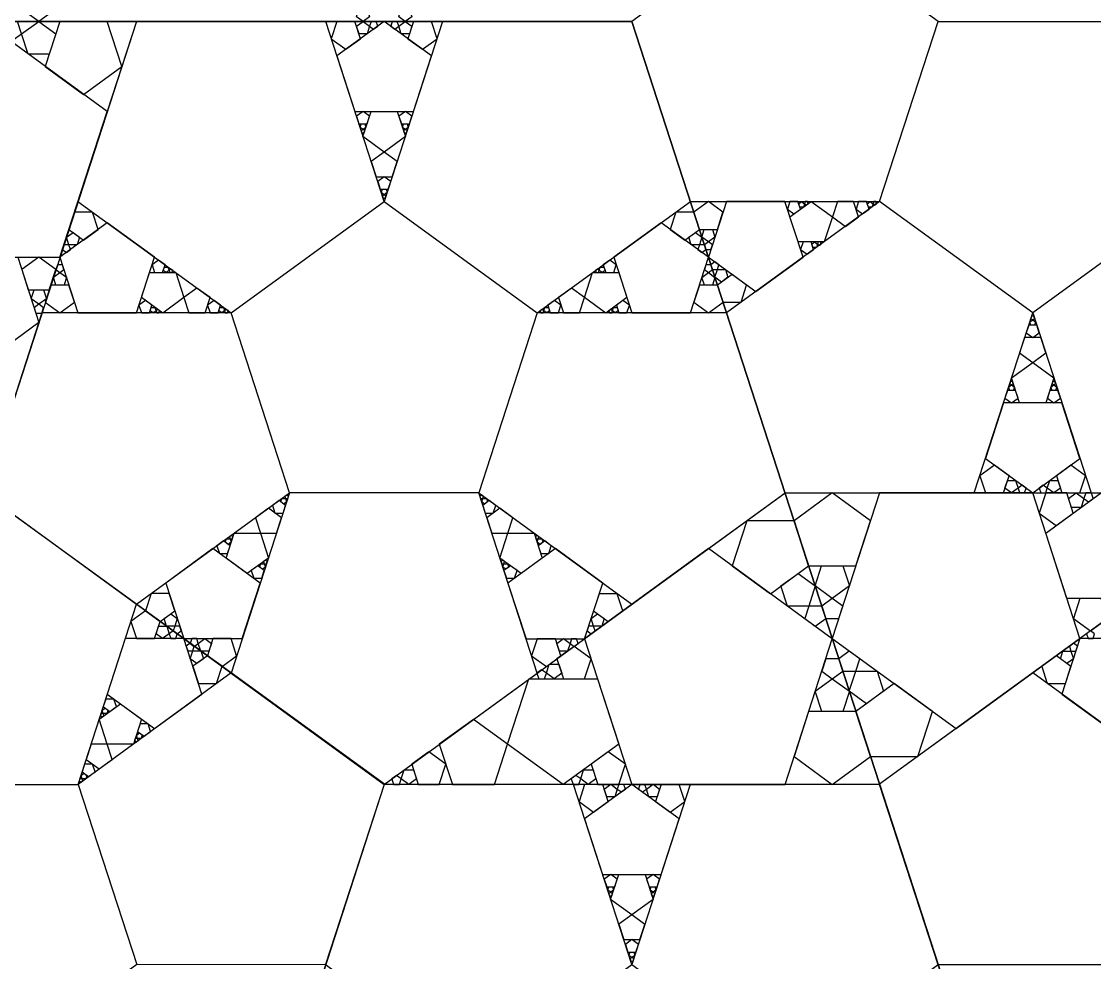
# Model space of a CAD drawing. Header units: inches. Extents: x -578 to 126, y -85 to 118.
# Drawn here: x -341.5 to -327.31, y 14.23 to 26.67 of the extents above; entities that cross this region are included whole.
import ezdxf

# ---------------------------------------------------------------- set-up
doc = ezdxf.new("R2010")
doc.units = ezdxf.units.IN
doc.header["$MEASUREMENT"] = 0
doc.layers.add('drawing', color=7, linetype='Continuous')

msp = doc.modelspace()

# ---------------------------------------------------------------- linework, layer by layer
for points in [[(-328.125, 10.356), (-342.001, 0.275), (-355.877, 10.356), (-350.577, 26.668), (-333.425, 26.668)], [(-326.101, 24.288), (-328.125, 22.817), (-330.15, 24.288), (-329.376, 26.668), (-326.874, 26.668)], [(-337.952, 20.437), (-338.725, 22.817), (-336.7, 24.288), (-334.676, 22.817), (-335.449, 20.437)], [(-336.7, 16.586), (-338.725, 10.356), (-345.276, 10.356), (-347.301, 16.586), (-342, 20.437)], [(-340.747, 16.586), (-339.971, 14.207), (-341.994, 12.734), (-344.02, 14.203), (-343.249, 16.584)]]:
    msp.add_lwpolyline(points, close=True)
at = {"layer": 'drawing'}
for points in [[(-328.125, 10.356), (-310.974, 10.356), (-305.674, 26.668), (-319.55, 36.749), (-333.425, 26.668)], [(-319.55, 36.749), (-333.425, 26.668), (-328.125, 10.356), (-310.974, 10.356), (-305.674, 26.668)], [(-322.825, 26.668), (-328.125, 30.519), (-333.425, 26.668), (-331.401, 20.437), (-324.85, 20.437)], [(-322.825, 26.668), (-328.125, 30.519), (-333.425, 26.668), (-331.401, 20.437), (-324.85, 20.437)], [(-329.376, 26.668), (-331.401, 28.139), (-333.425, 26.668), (-332.652, 24.288), (-330.15, 24.288)], [(-341.269, 26.667), (-341.497, 26.832), (-341.41, 27.099), (-341.129, 27.099), (-341.042, 26.832)], [(-336.927, 26.833), (-336.894, 26.731), (-336.98, 26.668), (-337.067, 26.731), (-337.034, 26.833)], [(-336.421, 26.668), (-336.508, 26.731), (-336.475, 26.833), (-336.368, 26.833), (-336.335, 26.731)], [(-333.425, 26.667), (-350.576, 26.668), (-355.876, 10.356), (-342.001, 0.274), (-328.125, 10.355)], [(-340.362, 25.478), (-342, 26.668), (-343.638, 25.478), (-343.013, 23.552), (-340.988, 23.552)], [(-336.7, 16.586), (-331.4, 20.437), (-333.425, 26.667), (-339.976, 26.668), (-342, 20.437)], [(-336.7, 16.586), (-331.4, 20.437), (-333.425, 26.667), (-339.976, 26.668), (-342, 20.437)], [(-341.635, 26.402), (-341.496, 26.504), (-341.549, 26.668), (-341.721, 26.668), (-341.775, 26.504)], [(-341.409, 26.237), (-341.496, 26.504), (-341.269, 26.669), (-341.041, 26.504), (-341.128, 26.237)], [(-340.675, 25.705), (-340.169, 26.073), (-340.362, 26.668), (-340.988, 26.668), (-341.181, 26.073)], [(-336.7, 24.288), (-337.473, 26.667), (-339.976, 26.668), (-340.749, 24.288), (-338.725, 22.817)], [(-337.326, 26.667), (-337.4, 26.44), (-337.206, 26.3), (-337.013, 26.44), (-337.087, 26.667)], [(-336.075, 26.213), (-336.7, 26.667), (-337.326, 26.213), (-337.087, 25.478), (-336.314, 25.478)], [(-336.075, 26.213), (-336.7, 26.667), (-337.326, 26.213), (-337.087, 25.478), (-336.314, 25.478)], [(-336.98, 26.668), (-336.893, 26.605), (-336.926, 26.503), (-337.033, 26.503), (-337.066, 26.605)], [(-336.872, 26.667), (-336.893, 26.605), (-336.84, 26.566), (-336.786, 26.605), (-336.807, 26.667)], [(-334.676, 22.817), (-332.651, 24.287), (-333.425, 26.667), (-335.927, 26.667), (-336.7, 24.288)], [(-336.561, 26.566), (-336.508, 26.605), (-336.528, 26.667), (-336.594, 26.667), (-336.614, 26.605)], [(-336.474, 26.503), (-336.508, 26.605), (-336.421, 26.668), (-336.334, 26.605), (-336.367, 26.503)], [(-336.194, 26.3), (-336.001, 26.44), (-336.075, 26.667), (-336.314, 26.667), (-336.387, 26.44)], [(-336.894, 25.415), (-336.98, 25.478), (-337.066, 25.415), (-337.034, 25.314), (-336.927, 25.314)], [(-336.419, 25.147), (-336.7, 24.943), (-336.981, 25.147), (-336.874, 25.478), (-336.527, 25.478)], [(-336.334, 25.415), (-336.42, 25.478), (-336.506, 25.415), (-336.473, 25.314), (-336.367, 25.314)], [(-336.942, 25.268), (-336.98, 25.24), (-337.019, 25.268), (-337.004, 25.314), (-336.956, 25.314)], [(-336.381, 25.268), (-336.42, 25.24), (-336.459, 25.268), (-336.444, 25.314), (-336.396, 25.314)], [(-336.957, 25.223), (-336.98, 25.24), (-337.004, 25.223), (-336.995, 25.195), (-336.966, 25.195)], [(-336.396, 25.223), (-336.42, 25.24), (-336.444, 25.223), (-336.435, 25.195), (-336.405, 25.195)], [(-336.528, 24.818), (-336.7, 24.943), (-336.873, 24.818), (-336.807, 24.615), (-336.594, 24.615)], [(-336.614, 24.553), (-336.7, 24.615), (-336.786, 24.553), (-336.753, 24.451), (-336.647, 24.451)], [(-336.662, 24.406), (-336.7, 24.378), (-336.739, 24.406), (-336.724, 24.451), (-336.676, 24.451)], [(-336.677, 24.361), (-336.7, 24.378), (-336.724, 24.361), (-336.715, 24.333), (-336.686, 24.333)], [(-332.22, 24.148), (-332.413, 24.288), (-332.606, 24.148), (-332.533, 23.92), (-332.294, 23.92)], [(-332.174, 24.288), (-332.413, 23.553), (-331.787, 23.098), (-331.162, 23.553), (-331.401, 24.288)], [(-332.174, 24.288), (-332.413, 23.553), (-331.787, 23.098), (-331.162, 23.553), (-331.401, 24.288)], [(-330.15, 24.288), (-332.174, 22.817), (-331.401, 20.437), (-328.898, 20.437), (-328.125, 22.817)], [(-331.335, 24.288), (-331.368, 24.187), (-331.282, 24.124), (-331.196, 24.187), (-331.229, 24.288)], [(-331.054, 24.29), (-330.773, 24.086), (-330.88, 23.755), (-331.228, 23.755), (-331.335, 24.086)], [(-331.181, 24.288), (-331.142, 24.26), (-331.157, 24.215), (-331.205, 24.215), (-331.219, 24.26)], [(-331.133, 24.288), (-331.142, 24.26), (-331.118, 24.243), (-331.095, 24.26), (-331.104, 24.288)], [(-330.707, 24.288), (-330.773, 24.086), (-330.601, 23.96), (-330.428, 24.086), (-330.494, 24.288)], [(-330.428, 24.288), (-330.461, 24.187), (-330.375, 24.124), (-330.289, 24.187), (-330.322, 24.288)], [(-330.274, 24.288), (-330.236, 24.26), (-330.25, 24.215), (-330.298, 24.215), (-330.313, 24.26)], [(-330.226, 24.288), (-330.236, 24.26), (-330.212, 24.243), (-330.188, 24.26), (-330.197, 24.288)], [(-328.125, 22.817), (-327.352, 20.437), (-324.85, 20.437), (-324.076, 22.817), (-326.101, 24.288)], [(-340.482, 23.92), (-340.556, 24.147), (-340.795, 24.147), (-340.869, 23.92), (-340.675, 23.78)], [(-332.606, 24.147), (-332.845, 24.147), (-332.918, 23.92), (-332.725, 23.779), (-332.532, 23.92)], [(-340.363, 24.007), (-340.988, 23.552), (-340.749, 22.817), (-339.976, 22.817), (-339.737, 23.552)], [(-340.363, 24.007), (-340.988, 23.552), (-340.749, 22.817), (-339.976, 22.817), (-339.737, 23.552)], [(-332.651, 22.817), (-332.412, 23.552), (-333.038, 24.007), (-333.664, 23.552), (-333.425, 22.817)], [(-332.651, 22.817), (-332.412, 23.552), (-333.038, 24.007), (-333.664, 23.552), (-333.425, 22.817)], [(-340.762, 23.716), (-340.869, 23.716), (-340.902, 23.818), (-340.815, 23.881), (-340.729, 23.818)], [(-332.498, 23.818), (-332.531, 23.716), (-332.639, 23.716), (-332.672, 23.818), (-332.585, 23.881)], [(-332.326, 23.818), (-332.413, 23.755), (-332.5, 23.818), (-332.467, 23.92), (-332.359, 23.92)], [(-340.849, 23.654), (-340.869, 23.716), (-340.935, 23.716), (-340.955, 23.654), (-340.902, 23.615)], [(-332.466, 23.716), (-332.531, 23.716), (-332.552, 23.653), (-332.499, 23.615), (-332.445, 23.653)], [(-332.36, 23.717), (-332.413, 23.755), (-332.466, 23.717), (-332.446, 23.654), (-332.38, 23.654)], [(-331.162, 23.755), (-331.195, 23.654), (-331.109, 23.591), (-331.022, 23.654), (-331.055, 23.755)], [(-331.008, 23.756), (-330.969, 23.727), (-330.984, 23.682), (-331.032, 23.682), (-331.046, 23.727)], [(-330.96, 23.755), (-330.969, 23.727), (-330.945, 23.71), (-330.921, 23.727), (-330.931, 23.755)], [(-341.265, 22.688), (-342, 22.153), (-342.736, 22.688), (-342.455, 23.552), (-341.546, 23.552)], [(-341.041, 23.388), (-341.267, 23.552), (-341.492, 23.388), (-341.406, 23.123), (-341.128, 23.123)], [(-341.041, 23.388), (-340.988, 23.35), (-340.935, 23.388), (-340.955, 23.451), (-341.021, 23.451)], [(-339.684, 23.514), (-339.77, 23.451), (-339.737, 23.35), (-339.63, 23.35), (-339.598, 23.451)], [(-339.559, 23.423), (-339.544, 23.378), (-339.583, 23.349), (-339.621, 23.378), (-339.607, 23.423)], [(-333.818, 23.349), (-333.857, 23.377), (-333.842, 23.423), (-333.794, 23.423), (-333.779, 23.377)], [(-333.664, 23.35), (-333.631, 23.451), (-333.717, 23.513), (-333.803, 23.451), (-333.77, 23.35)], [(-332.466, 23.388), (-332.412, 23.349), (-332.359, 23.388), (-332.379, 23.451), (-332.445, 23.451)], [(-332.36, 23.389), (-332.294, 23.389), (-332.274, 23.451), (-332.327, 23.49), (-332.38, 23.451)], [(-341.075, 23.287), (-340.988, 23.35), (-340.901, 23.287), (-340.934, 23.185), (-341.042, 23.185)], [(-339.455, 23.35), (-339.348, 23.019), (-339.629, 22.815), (-339.91, 23.019), (-339.803, 23.35)], [(-339.52, 23.395), (-339.544, 23.378), (-339.535, 23.35), (-339.506, 23.35), (-339.497, 23.378)], [(-333.771, 22.815), (-334.052, 23.019), (-333.945, 23.35), (-333.598, 23.35), (-333.49, 23.019)], [(-333.866, 23.35), (-333.857, 23.377), (-333.88, 23.395), (-333.904, 23.377), (-333.895, 23.35)], [(-332.499, 23.286), (-332.412, 23.349), (-332.326, 23.286), (-332.359, 23.184), (-332.466, 23.184)], [(-332.327, 23.287), (-332.294, 23.389), (-332.187, 23.389), (-332.154, 23.287), (-332.24, 23.224)], [(-332.22, 22.958), (-331.981, 22.958), (-331.907, 23.185), (-332.1, 23.326), (-332.294, 23.185)], [(-341.181, 22.957), (-340.988, 22.817), (-340.795, 22.957), (-340.869, 23.185), (-341.108, 23.185)], [(-339.176, 23.145), (-339.348, 23.019), (-339.282, 22.817), (-339.069, 22.817), (-339.003, 23.019)], [(-334.118, 22.817), (-334.052, 23.019), (-334.225, 23.145), (-334.397, 23.019), (-334.331, 22.817)], [(-332.606, 22.957), (-332.412, 22.817), (-332.219, 22.957), (-332.293, 23.184), (-332.532, 23.184)], [(-341.166, 23.004), (-341.267, 22.931), (-341.368, 23.004), (-341.33, 23.123), (-341.204, 23.123)], [(-341.205, 22.885), (-341.267, 22.931), (-341.329, 22.885), (-341.305, 22.812), (-341.229, 22.812)], [(-339.857, 22.981), (-339.943, 22.918), (-339.91, 22.817), (-339.804, 22.817), (-339.771, 22.918)], [(-339.732, 22.89), (-339.717, 22.845), (-339.756, 22.817), (-339.795, 22.845), (-339.78, 22.89)], [(-339.693, 22.862), (-339.717, 22.845), (-339.708, 22.817), (-339.679, 22.817), (-339.67, 22.845)], [(-338.95, 22.981), (-339.036, 22.918), (-339.003, 22.817), (-338.897, 22.817), (-338.864, 22.918)], [(-338.825, 22.89), (-338.811, 22.845), (-338.849, 22.817), (-338.888, 22.845), (-338.873, 22.89)], [(-338.787, 22.862), (-338.811, 22.845), (-338.802, 22.817), (-338.772, 22.817), (-338.763, 22.845)], [(-334.599, 22.817), (-334.59, 22.845), (-334.614, 22.862), (-334.637, 22.845), (-334.628, 22.817)], [(-334.551, 22.816), (-334.59, 22.845), (-334.575, 22.89), (-334.527, 22.89), (-334.513, 22.845)], [(-334.397, 22.817), (-334.364, 22.918), (-334.45, 22.981), (-334.536, 22.918), (-334.504, 22.817)], [(-333.692, 22.817), (-333.683, 22.845), (-333.707, 22.862), (-333.731, 22.845), (-333.722, 22.817)], [(-333.645, 22.816), (-333.683, 22.845), (-333.669, 22.89), (-333.621, 22.89), (-333.606, 22.845)], [(-333.49, 22.817), (-333.458, 22.918), (-333.544, 22.981), (-333.63, 22.918), (-333.597, 22.817)], [(-338.725, 22.817), (-341.227, 22.817), (-342, 20.437), (-339.976, 18.966), (-337.952, 20.437)], [(-335.449, 20.437), (-333.425, 18.966), (-331.4, 20.437), (-332.173, 22.817), (-334.676, 22.817)], [(-328.164, 22.699), (-328.125, 22.727), (-328.087, 22.699), (-328.101, 22.653), (-328.149, 22.653)], [(-328.149, 22.744), (-328.125, 22.727), (-328.101, 22.744), (-328.111, 22.772), (-328.14, 22.772)], [(-328.211, 22.552), (-328.125, 22.49), (-328.039, 22.552), (-328.072, 22.653), (-328.178, 22.653)], [(-328.298, 22.287), (-328.125, 22.162), (-327.953, 22.287), (-328.019, 22.49), (-328.232, 22.49)], [(-328.406, 21.958), (-328.125, 22.162), (-327.844, 21.958), (-327.952, 21.627), (-328.299, 21.627)], [(-328.444, 21.837), (-328.405, 21.865), (-328.367, 21.837), (-328.381, 21.791), (-328.429, 21.791)], [(-328.429, 21.882), (-328.405, 21.865), (-328.382, 21.882), (-328.391, 21.91), (-328.42, 21.91)], [(-327.884, 21.837), (-327.845, 21.865), (-327.806, 21.837), (-327.821, 21.791), (-327.869, 21.791)], [(-327.869, 21.882), (-327.845, 21.865), (-327.821, 21.882), (-327.83, 21.91), (-327.86, 21.91)], [(-328.492, 21.69), (-328.405, 21.627), (-328.319, 21.69), (-328.352, 21.791), (-328.459, 21.791)], [(-327.931, 21.69), (-327.845, 21.627), (-327.759, 21.69), (-327.792, 21.791), (-327.898, 21.791)], [(-328.751, 20.892), (-328.125, 20.437), (-327.5, 20.892), (-327.739, 21.627), (-328.512, 21.627)], [(-328.751, 20.892), (-328.125, 20.437), (-327.5, 20.892), (-327.739, 21.627), (-328.512, 21.627)], [(-328.631, 20.805), (-328.825, 20.665), (-328.751, 20.437), (-328.512, 20.437), (-328.438, 20.665)], [(-327.5, 20.437), (-327.426, 20.665), (-327.619, 20.805), (-327.812, 20.665), (-327.739, 20.437)], [(-328.351, 20.602), (-328.318, 20.5), (-328.405, 20.437), (-328.492, 20.5), (-328.458, 20.602)], [(-327.846, 20.437), (-327.933, 20.5), (-327.899, 20.602), (-327.792, 20.602), (-327.759, 20.5)], [(-342.002, 20.436), (-347.298, 16.579), (-345.267, 10.351), (-338.716, 10.358), (-336.698, 16.59)], [(-340.747, 16.586), (-339.976, 18.967), (-342.002, 20.436), (-344.025, 18.963), (-343.249, 16.584)], [(-337.952, 20.437), (-338.725, 18.057), (-336.7, 16.586), (-334.676, 18.057), (-335.449, 20.437)], [(-330.269, 20.07), (-330.775, 20.437), (-331.281, 20.07), (-331.088, 19.475), (-330.462, 19.475)], [(-330.15, 20.437), (-330.775, 18.512), (-329.137, 17.322), (-327.5, 18.512), (-328.125, 20.437)], [(-330.15, 20.437), (-330.775, 18.512), (-329.137, 17.322), (-327.5, 18.512), (-328.125, 20.437)], [(-324.85, 20.437), (-330.15, 16.587), (-328.125, 10.356), (-321.574, 10.356), (-319.55, 16.587)], [(-324.85, 20.437), (-330.15, 16.587), (-328.125, 10.356), (-321.574, 10.356), (-319.55, 16.587)], [(-328.265, 20.539), (-328.318, 20.5), (-328.298, 20.437), (-328.232, 20.437), (-328.211, 20.5)], [(-327.953, 20.437), (-327.933, 20.5), (-327.986, 20.539), (-328.039, 20.5), (-328.019, 20.437)], [(-327.953, 20.437), (-328.039, 20.172), (-327.814, 20.008), (-327.588, 20.172), (-327.674, 20.437)], [(-327.217, 20.442), (-326.482, 19.907), (-326.763, 19.042), (-327.672, 19.042), (-327.953, 19.907)], [(-327.549, 20.438), (-327.448, 20.364), (-327.486, 20.245), (-327.612, 20.245), (-327.65, 20.364)], [(-327.424, 20.437), (-327.448, 20.364), (-327.386, 20.319), (-327.323, 20.364), (-327.347, 20.437)], [(-338.177, 20.273), (-338.144, 20.172), (-338.038, 20.172), (-338.005, 20.273), (-338.091, 20.336)], [(-338.052, 20.364), (-338.005, 20.364), (-337.99, 20.318), (-338.028, 20.29), (-338.067, 20.318)], [(-338.014, 20.392), (-338.005, 20.364), (-337.975, 20.364), (-337.966, 20.392), (-337.99, 20.409)], [(-335.425, 20.364), (-335.396, 20.364), (-335.387, 20.392), (-335.411, 20.409), (-335.435, 20.392)], [(-335.411, 20.318), (-335.396, 20.364), (-335.348, 20.364), (-335.334, 20.318), (-335.372, 20.29)], [(-335.363, 20.172), (-335.257, 20.172), (-335.224, 20.273), (-335.31, 20.336), (-335.396, 20.273)], [(-338.403, 20.109), (-338.337, 19.907), (-338.124, 19.907), (-338.058, 20.109), (-338.23, 20.234)], [(-335.277, 19.906), (-335.064, 19.906), (-334.998, 20.109), (-335.17, 20.234), (-335.343, 20.109)], [(-331.281, 20.069), (-331.906, 20.069), (-332.1, 19.474), (-331.594, 19.106), (-331.088, 19.474)], [(-338.684, 19.907), (-338.337, 19.907), (-338.23, 19.576), (-338.511, 19.372), (-338.791, 19.576)], [(-338.747, 19.859), (-338.738, 19.831), (-338.709, 19.831), (-338.7, 19.859), (-338.723, 19.876)], [(-335.171, 19.576), (-335.064, 19.906), (-334.717, 19.906), (-334.609, 19.576), (-334.89, 19.372)], [(-334.692, 19.831), (-334.663, 19.831), (-334.654, 19.859), (-334.677, 19.876), (-334.701, 19.859)], [(-338.911, 19.74), (-338.878, 19.639), (-338.771, 19.639), (-338.738, 19.74), (-338.824, 19.803)], [(-338.786, 19.831), (-338.738, 19.831), (-338.723, 19.786), (-338.762, 19.757), (-338.801, 19.786)], [(-334.677, 19.785), (-334.663, 19.831), (-334.615, 19.831), (-334.6, 19.785), (-334.639, 19.757)], [(-334.63, 19.639), (-334.523, 19.639), (-334.49, 19.74), (-334.576, 19.803), (-334.663, 19.74)], [(-339.589, 19.247), (-339.35, 18.512), (-338.577, 18.512), (-338.338, 19.247), (-338.964, 19.702)], [(-339.589, 19.247), (-339.35, 18.512), (-338.577, 18.512), (-338.338, 19.247), (-338.964, 19.702)], [(-334.824, 18.511), (-334.05, 18.511), (-333.811, 19.247), (-334.437, 19.701), (-335.063, 19.247)], [(-331.4, 16.586), (-330.775, 18.511), (-332.413, 19.701), (-334.05, 18.511), (-333.425, 16.586)], [(-331.4, 16.586), (-330.775, 18.511), (-332.413, 19.701), (-334.05, 18.511), (-333.425, 16.586)], [(-338.457, 19.411), (-338.424, 19.31), (-338.318, 19.31), (-338.285, 19.411), (-338.371, 19.473)], [(-338.333, 19.502), (-338.285, 19.502), (-338.27, 19.456), (-338.309, 19.428), (-338.347, 19.456)], [(-338.294, 19.53), (-338.285, 19.502), (-338.255, 19.502), (-338.246, 19.53), (-338.27, 19.547)], [(-335.145, 19.502), (-335.116, 19.502), (-335.107, 19.53), (-335.131, 19.547), (-335.154, 19.53)], [(-335.131, 19.456), (-335.116, 19.502), (-335.068, 19.502), (-335.053, 19.456), (-335.092, 19.428)], [(-335.083, 19.309), (-334.976, 19.309), (-334.943, 19.411), (-335.03, 19.473), (-335.116, 19.411)], [(-330.548, 19.208), (-330.775, 19.042), (-331.003, 19.208), (-330.916, 19.475), (-330.635, 19.475)], [(-331, 19.208), (-331.086, 18.94), (-331.367, 18.94), (-331.454, 19.208), (-331.227, 19.373)], [(-339.544, 19.107), (-339.783, 19.107), (-339.857, 18.879), (-339.663, 18.739), (-339.47, 18.879)], [(-333.544, 18.879), (-333.618, 19.106), (-333.857, 19.106), (-333.931, 18.879), (-333.738, 18.739)], [(-330.636, 18.941), (-330.775, 19.042), (-330.915, 18.941), (-330.861, 18.777), (-330.689, 18.777)], [(-327.5, 19.042), (-327.586, 18.777), (-327.36, 18.613), (-327.135, 18.777), (-327.221, 19.042)], [(-339.857, 18.88), (-340.05, 18.74), (-339.976, 18.512), (-339.737, 18.513), (-339.663, 18.74)], [(-330.914, 18.94), (-331.086, 18.94), (-331.14, 18.776), (-331, 18.675), (-330.861, 18.776)], [(-339.436, 18.778), (-339.47, 18.675), (-339.577, 18.675), (-339.61, 18.778), (-339.523, 18.841)], [(-333.824, 18.675), (-333.931, 18.675), (-333.964, 18.777), (-333.878, 18.84), (-333.791, 18.777)], [(-339.576, 18.678), (-339.543, 18.575), (-339.63, 18.512), (-339.717, 18.575), (-339.683, 18.677)], [(-339.49, 18.614), (-339.543, 18.575), (-339.523, 18.513), (-339.457, 18.513), (-339.436, 18.576)], [(-339.404, 18.675), (-339.47, 18.675), (-339.49, 18.613), (-339.437, 18.574), (-339.383, 18.613)], [(-333.911, 18.613), (-333.931, 18.675), (-333.997, 18.675), (-334.017, 18.613), (-333.964, 18.574)], [(-327.327, 18.512), (-327.307, 18.575), (-327.36, 18.613), (-327.414, 18.575), (-327.393, 18.512)], [(-339.11, 17.778), (-339.35, 18.513), (-340.123, 18.512), (-340.362, 17.777), (-339.736, 17.323)], [(-339.11, 17.778), (-339.35, 18.513), (-340.123, 18.512), (-340.362, 17.777), (-339.736, 17.323)], [(-339.297, 18.349), (-339.231, 18.349), (-339.211, 18.412), (-339.264, 18.451), (-339.317, 18.412)], [(-339.211, 18.41), (-339.158, 18.449), (-339.178, 18.512), (-339.244, 18.512), (-339.264, 18.449)], [(-339.125, 18.347), (-339.158, 18.449), (-339.071, 18.512), (-338.984, 18.449), (-339.017, 18.347)], [(-338.844, 18.144), (-338.651, 18.284), (-338.725, 18.512), (-338.964, 18.512), (-339.038, 18.284)], [(-334.676, 18.511), (-334.75, 18.284), (-334.556, 18.144), (-334.363, 18.284), (-334.437, 18.511)], [(-334.33, 18.512), (-334.243, 18.449), (-334.276, 18.347), (-334.384, 18.347), (-334.417, 18.449)], [(-334.223, 18.511), (-334.243, 18.449), (-334.19, 18.41), (-334.136, 18.449), (-334.157, 18.511)], [(-326.726, 18.512), (-327.5, 18.512), (-327.739, 17.777), (-327.113, 17.322), (-326.487, 17.777)], [(-327.639, 18.411), (-327.619, 18.348), (-327.553, 18.348), (-327.533, 18.411), (-327.586, 18.45)], [(-339.264, 18.247), (-339.231, 18.349), (-339.124, 18.349), (-339.09, 18.247), (-339.177, 18.184)], [(-334.05, 17.981), (-333.964, 18.246), (-334.19, 18.41), (-334.415, 18.246), (-334.329, 17.981)], [(-330.636, 18.083), (-330.464, 18.083), (-330.41, 18.247), (-330.55, 18.348), (-330.689, 18.247)], [(-327.726, 18.348), (-327.619, 18.348), (-327.586, 18.246), (-327.672, 18.183), (-327.759, 18.246)], [(-339.156, 17.918), (-338.917, 17.919), (-338.844, 18.146), (-339.037, 18.286), (-339.23, 18.146)], [(-334.454, 17.981), (-334.556, 18.054), (-334.517, 18.173), (-334.392, 18.173), (-334.353, 18.054)], [(-330.914, 18.082), (-330.775, 17.981), (-330.635, 18.082), (-330.689, 18.246), (-330.861, 18.246)], [(-328.006, 18.144), (-327.932, 17.917), (-327.693, 17.917), (-327.619, 18.144), (-327.812, 18.285)], [(-339.971, 14.207), (-337.469, 14.21), (-336.698, 16.59), (-338.724, 18.059), (-340.747, 16.586)], [(-334.579, 17.981), (-334.556, 18.054), (-334.618, 18.099), (-334.68, 18.054), (-334.656, 17.981)], [(-330.55, 17.816), (-330.464, 18.083), (-330.183, 18.083), (-330.096, 17.816), (-330.323, 17.651)], [(-326.101, 16.587), (-328.125, 18.058), (-330.15, 16.587), (-329.376, 14.207), (-326.874, 14.207)], [(-334.333, 16.582), (-335.068, 17.116), (-334.787, 17.981), (-333.878, 17.981), (-333.597, 17.116)], [(-331.002, 17.816), (-330.775, 17.981), (-330.547, 17.816), (-330.634, 17.549), (-330.915, 17.549)], [(-330.269, 16.954), (-329.644, 16.954), (-329.45, 17.549), (-329.956, 17.917), (-330.462, 17.549)], [(-340.015, 17.117), (-340.362, 17.117), (-340.47, 17.447), (-340.189, 17.652), (-339.908, 17.448)], [(-340.367, 17.522), (-340.415, 17.522), (-340.43, 17.567), (-340.391, 17.595), (-340.352, 17.567)], [(-340.242, 17.613), (-340.275, 17.714), (-340.382, 17.714), (-340.415, 17.613), (-340.329, 17.55)], [(-340.406, 17.494), (-340.415, 17.522), (-340.444, 17.522), (-340.453, 17.494), (-340.429, 17.477)], [(-331.281, 16.954), (-330.775, 16.586), (-330.269, 16.954), (-330.462, 17.549), (-331.088, 17.549)], [(-339.789, 17.284), (-339.822, 17.385), (-339.928, 17.385), (-339.961, 17.284), (-339.875, 17.221)], [(-335.241, 16.586), (-335.068, 17.117), (-335.519, 17.444), (-335.971, 17.117), (-335.798, 16.586)], [(-339.952, 17.165), (-339.961, 17.193), (-339.991, 17.193), (-340, 17.165), (-339.976, 17.148)], [(-339.913, 17.193), (-339.961, 17.193), (-339.976, 17.238), (-339.937, 17.267), (-339.899, 17.239)], [(-340.296, 16.914), (-340.362, 17.117), (-340.575, 17.117), (-340.641, 16.914), (-340.468, 16.789)], [(-335.971, 16.586), (-335.885, 16.851), (-336.11, 17.015), (-336.336, 16.851), (-336.249, 16.586)], [(-333.597, 16.586), (-333.511, 16.851), (-333.737, 17.015), (-333.962, 16.851), (-333.876, 16.586)], [(-340.522, 16.75), (-340.555, 16.852), (-340.661, 16.851), (-340.694, 16.75), (-340.608, 16.688)], [(-336.374, 16.586), (-336.476, 16.659), (-336.437, 16.778), (-336.312, 16.778), (-336.273, 16.659)], [(-334.001, 16.586), (-334.102, 16.659), (-334.064, 16.778), (-333.938, 16.778), (-333.9, 16.659)], [(-340.685, 16.631), (-340.694, 16.659), (-340.723, 16.659), (-340.732, 16.631), (-340.709, 16.614)], [(-340.646, 16.659), (-340.694, 16.659), (-340.709, 16.705), (-340.67, 16.733), (-340.632, 16.705)], [(-336.499, 16.586), (-336.476, 16.659), (-336.538, 16.704), (-336.6, 16.659), (-336.576, 16.586)], [(-334.126, 16.586), (-334.102, 16.659), (-334.164, 16.704), (-334.227, 16.659), (-334.203, 16.586)], [(-338.725, 10.356), (-333.425, 6.505), (-328.125, 10.355), (-330.149, 16.586), (-336.7, 16.586)], [(-338.725, 10.356), (-333.425, 6.505), (-328.125, 10.355), (-330.149, 16.586), (-336.7, 16.586)], [(-333.425, 14.206), (-334.198, 16.586), (-336.7, 16.586), (-337.474, 14.206), (-335.449, 12.735)], [(-334.05, 16.586), (-334.124, 16.359), (-333.931, 16.218), (-333.738, 16.359), (-333.811, 16.586)], [(-332.799, 16.132), (-333.425, 16.586), (-334.05, 16.132), (-333.812, 15.396), (-333.038, 15.396)], [(-332.799, 16.132), (-333.425, 16.586), (-334.05, 16.132), (-333.812, 15.396), (-333.038, 15.396)], [(-333.704, 16.587), (-333.618, 16.523), (-333.651, 16.421), (-333.758, 16.421), (-333.791, 16.523)], [(-333.597, 16.586), (-333.618, 16.523), (-333.564, 16.485), (-333.511, 16.523), (-333.531, 16.586)], [(-331.4, 12.735), (-329.376, 14.206), (-330.149, 16.586), (-332.652, 16.586), (-333.425, 14.206)], [(-333.285, 16.485), (-333.232, 16.523), (-333.253, 16.586), (-333.318, 16.586), (-333.339, 16.523)], [(-333.199, 16.421), (-333.232, 16.523), (-333.145, 16.587), (-333.059, 16.523), (-333.092, 16.421)], [(-332.919, 16.218), (-332.725, 16.359), (-332.799, 16.586), (-333.038, 16.586), (-333.112, 16.359)], [(-333.619, 15.334), (-333.705, 15.396), (-333.791, 15.334), (-333.758, 15.232), (-333.652, 15.232)], [(-333.144, 15.066), (-333.425, 14.862), (-333.706, 15.066), (-333.599, 15.396), (-333.251, 15.396)], [(-333.059, 15.334), (-333.145, 15.396), (-333.231, 15.334), (-333.198, 15.232), (-333.091, 15.232)], [(-333.666, 15.187), (-333.705, 15.159), (-333.744, 15.187), (-333.729, 15.232), (-333.681, 15.232)], [(-333.106, 15.187), (-333.145, 15.159), (-333.183, 15.187), (-333.169, 15.232), (-333.121, 15.232)], [(-333.681, 15.141), (-333.705, 15.159), (-333.729, 15.141), (-333.72, 15.113), (-333.69, 15.113)], [(-333.121, 15.141), (-333.145, 15.159), (-333.168, 15.141), (-333.159, 15.113), (-333.13, 15.113)], [(-333.253, 14.736), (-333.425, 14.862), (-333.597, 14.737), (-333.531, 14.534), (-333.318, 14.534)], [(-333.339, 14.471), (-333.425, 14.534), (-333.511, 14.471), (-333.478, 14.37), (-333.372, 14.37)], [(-333.386, 14.325), (-333.425, 14.296), (-333.464, 14.325), (-333.449, 14.37), (-333.401, 14.37)], [(-333.401, 14.279), (-333.425, 14.296), (-333.449, 14.279), (-333.44, 14.251), (-333.41, 14.251)]]:
    msp.add_lwpolyline(points, close=True, dxfattribs=at)

doc.saveas('drawing.dxf')
